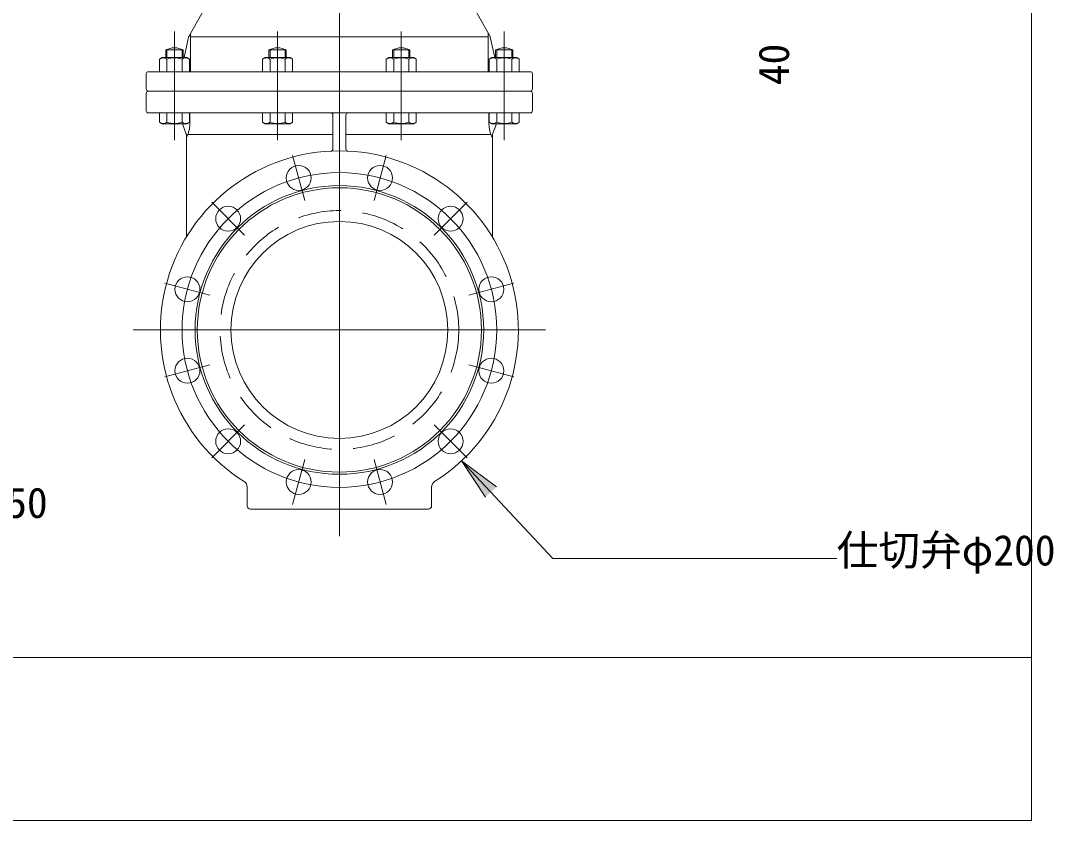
# Model space of a CAD drawing. Units: millimetres, scale not verified. Extents: x -6861 to 6881, y -3554 to 3095.
# Drawn here: x 5929 to 6881, y -705 to 32 of the extents above; entities that cross this region are included whole.
import ezdxf
from ezdxf.enums import TextEntityAlignment as Align

# ---------------------------------------------------------------- set-up
doc = ezdxf.new("R2010")
doc.units = ezdxf.units.MM
doc.header["$LTSCALE"] = 20
doc.linetypes.add('DASHED2', pattern=[3, 2, -1])
for name, color, linetype, lineweight in [('0-2_HIDEN', 7, 'DASHED2', 18), ('0-3_TEMP', 3, 'Continuous', 18), ('0-5_仕切弁', 7, 'Continuous', 18), ('0-6_寸法', 1, 'Continuous', 18), ('0-7_注釈', 1, 'Continuous', 18), ('0-8_標題', 6, 'Continuous', 18), ('0-9_枠線', 6, 'Continuous', 18)]:
    doc.layers.add(name, color=color, linetype=linetype, lineweight=lineweight)
doc.styles.add('ＭＳ ゴシック', font='')
doc.styles.get('ＭＳ ゴシック').set_extended_font_data('MS Gothic')

msp = doc.modelspace()

# ---------------------------------------------------------------- linework, layer by layer
at = {"layer": '0-2_HIDEN'}
msp.add_circle((6222.8, -253.22), 110, dxfattribs=at)
at = {"layer": '0-3_TEMP'}
for p, q in [((6222.8, -443.22), (6222.8, 311.78)), ((6070.8, -78.22), (6070.8, 21.78)), ((6165.8, -78.22), (6165.8, 21.78)), ((6279.8, -78.22), (6279.8, 21.78)), ((6374.8, -78.22), (6374.8, 21.78)), ((6179.7, -92.4), (6190.83, -133.93)), ((6265.89, -92.4), (6254.76, -133.93)), ((6105.06, -135.49), (6135.47, -165.9)), ((6340.53, -135.49), (6310.12, -165.9)), ((6061.97, -210.13), (6103.5, -221.26)), ((6383.62, -210.13), (6342.09, -221.26)), ((6412.8, -253.22), (6032.8, -253.22)), ((6061.97, -296.32), (6103.5, -285.19)), ((6383.62, -296.32), (6342.09, -285.19)), ((6105.06, -370.96), (6135.47, -340.55)), ((6340.53, -370.96), (6310.12, -340.55)), ((6179.7, -414.05), (6190.83, -372.52)), ((6265.89, -414.05), (6254.76, -372.52))]:
    msp.add_line(p, q, dxfattribs=at)
msp.add_circle((6222.8, -253.22), 145, dxfattribs=at)
at = {"layer": '0-5_仕切弁'}
for p, q in [((6155.04, 143.82), (6083.94, 17.04)), ((6290.55, 143.82), (6361.65, 17.04)), ((6085.51, -15.22), (6085.51, 19.83)), ((6360.08, -15.22), (6360.08, 19.83)), ((6079.64, -2.22), (6083.73, 16.49)), ((6360.08, 16.78), (6085.51, 16.78)), ((6365.95, -2.22), (6361.86, 16.49)), ((6062.8, 4.78), (6078.8, 4.78)), ((6062.8, 4.78), (6062.8, -2.22)), ((6063.88, 5.3), (6063.88, -2.22)), ((6077.72, 5.3), (6077.72, -2.22)), ((6078.8, 4.78), (6078.8, -2.22)), ((6157.8, 4.78), (6173.8, 4.78)), ((6157.8, 4.78), (6157.8, -2.22)), ((6158.88, 5.3), (6158.88, -2.22)), ((6172.72, 5.3), (6172.72, -2.22)), ((6173.8, 4.78), (6173.8, -2.22)), ((6271.8, 4.78), (6287.8, 4.78)), ((6271.8, 4.78), (6271.8, -2.22)), ((6272.88, 5.3), (6272.88, -2.22)), ((6286.72, 5.3), (6286.72, -2.22)), ((6287.8, 4.78), (6287.8, -2.22)), ((6366.8, 4.78), (6382.8, 4.78)), ((6366.8, 4.78), (6366.8, -2.22)), ((6367.88, 5.3), (6367.88, -2.22)), ((6381.72, 5.3), (6381.72, -2.22)), ((6382.8, 4.78), (6382.8, -2.22)), ((6059.3, -2.22), (6056.94, -3.58)), ((6056.94, -3.58), (6056.94, -15.22)), ((6059.3, -2.22), (6082.3, -2.22)), ((6063.87, -3.58), (6063.87, -15.22)), ((6077.72, -3.58), (6077.72, -15.22)), ((6082.3, -2.22), (6084.65, -3.58)), ((6084.65, -3.58), (6084.65, -15.22)), ((6154.3, -2.22), (6151.94, -3.58)), ((6151.94, -3.58), (6151.94, -15.22)), ((6154.3, -2.22), (6177.3, -2.22)), ((6158.87, -3.58), (6158.87, -15.22)), ((6172.72, -3.58), (6172.72, -15.22)), ((6177.3, -2.22), (6179.65, -3.58)), ((6179.65, -3.58), (6179.65, -15.22)), ((6268.3, -2.22), (6265.94, -3.58)), ((6265.94, -3.58), (6265.94, -15.22)), ((6268.3, -2.22), (6291.3, -2.22)), ((6272.87, -3.58), (6272.87, -15.22)), ((6286.72, -3.58), (6286.72, -15.22)), ((6291.3, -2.22), (6293.65, -3.58)), ((6293.65, -3.58), (6293.65, -15.22)), ((6363.3, -2.22), (6360.94, -3.58)), ((6360.94, -3.58), (6360.94, -15.22)), ((6363.3, -2.22), (6386.3, -2.22)), ((6367.87, -3.58), (6367.87, -15.22)), ((6381.72, -3.58), (6381.72, -15.22)), ((6386.3, -2.22), (6388.65, -3.58)), ((6388.65, -3.58), (6388.65, -15.22)), ((6044.8, -17.22), (6044.8, -31.22)), ((6398.8, -15.22), (6046.8, -15.22)), ((6400.8, -17.22), (6400.8, -31.22)), ((6044.8, -51.22), (6044.8, -35.22)), ((6398.8, -33.22), (6046.8, -33.22)), ((6400.8, -51.22), (6400.8, -35.22)), ((6398.8, -53.22), (6046.8, -53.22)), ((6056.94, -61.86), (6056.94, -53.22)), ((6063.87, -61.86), (6063.87, -53.22)), ((6077.72, -61.86), (6077.72, -53.22)), ((6084.65, -61.86), (6084.65, -53.22)), ((6084.92, -63.22), (6084.92, -53.22)), ((6151.94, -61.86), (6151.94, -53.22)), ((6158.87, -61.86), (6158.87, -53.22)), ((6172.72, -61.86), (6172.72, -53.22)), ((6179.65, -61.86), (6179.65, -53.22)), ((6216.8, -86.42), (6216.8, -55.22)), ((6228.8, -86.42), (6228.8, -55.22)), ((6265.94, -61.86), (6265.94, -53.22)), ((6272.87, -61.86), (6272.87, -53.22)), ((6286.72, -61.86), (6286.72, -53.22)), ((6293.65, -61.86), (6293.65, -53.22)), ((6360.68, -63.22), (6360.68, -53.22)), ((6360.94, -61.86), (6360.94, -53.22)), ((6367.87, -61.86), (6367.87, -53.22)), ((6381.72, -61.86), (6381.72, -53.22)), ((6388.65, -61.86), (6388.65, -53.22)), ((6059.3, -63.22), (6056.94, -61.86)), ((6059.3, -63.22), (6082.3, -63.22)), ((6078.05, -63.22), (6081.67, -72.88)), ((6082.3, -63.22), (6084.65, -61.86)), ((6154.3, -63.22), (6151.94, -61.86)), ((6154.3, -63.22), (6177.3, -63.22)), ((6177.3, -63.22), (6179.65, -61.86)), ((6268.3, -63.22), (6265.94, -61.86)), ((6268.3, -63.22), (6291.3, -63.22)), ((6291.3, -63.22), (6293.65, -61.86)), ((6363.3, -63.22), (6360.94, -61.86)), ((6363.3, -63.22), (6386.3, -63.22)), ((6367.55, -63.22), (6363.92, -72.88)), ((6386.3, -63.22), (6388.65, -61.86)), ((6081.8, -73.59), (6081.8, -167.53)), ((6216.8, -73.22), (6083.05, -73.22)), ((6228.8, -73.22), (6362.55, -73.22)), ((6363.8, -73.59), (6363.8, -167.53)), ((6137.8, -415.22), (6137.8, -398)), ((6307.8, -415.22), (6307.8, -398)), ((6140.8, -418.22), (6304.8, -418.22))]:
    msp.add_line(p, q, dxfattribs=at)
for centre, radius in [((6185.27, -113.16), 11.5), ((6260.33, -113.16), 11.5), ((6222.8, -253.22), 133), ((6222.8, -253.22), 131), ((6120.27, -150.69), 11.5), ((6325.33, -150.69), 11.5), ((6222.8, -253.22), 100), ((6082.74, -215.69), 11.5), ((6362.86, -215.69), 11.5), ((6082.74, -290.75), 11.5), ((6362.86, -290.75), 11.5), ((6120.27, -355.75), 11.5), ((6325.33, -355.75), 11.5), ((6185.27, -393.28), 11.5), ((6260.33, -393.28), 11.5)]:
    msp.add_circle(centre, radius, dxfattribs=at)
for centre, radius, start, end in [((6085.69, 16.06), 2, 150.717, 167.661), ((6359.91, 16.06), 2, 12.339, 29.283), ((6070.8, -10.22), 17, 61.928, 118.072), ((6165.8, -10.22), 17, 61.928, 118.072), ((6279.8, -10.22), 17, 61.928, 118.072), ((6374.8, -10.22), 17, 61.928, 118.072), ((6060.4, -8.65), 6.13, 55.616, 115.616), ((6070.8, -25.44), 22.93, 72.412, 107.588), ((6081.19, -8.65), 6.13, 64.384, 124.384), ((6155.4, -8.65), 6.13, 55.616, 115.616), ((6165.8, -25.44), 22.93, 72.412, 107.588), ((6176.19, -8.65), 6.13, 64.384, 124.384), ((6269.4, -8.65), 6.13, 55.616, 115.616), ((6279.8, -25.44), 22.93, 72.412, 107.588), ((6290.19, -8.65), 6.13, 64.384, 124.384), ((6364.4, -8.65), 6.13, 55.616, 115.616), ((6374.8, -25.44), 22.93, 72.412, 107.588), ((6385.19, -8.65), 6.13, 64.384, 124.384), ((6046.8, -17.22), 2, 90, 180), ((6398.8, -17.22), 2, 0, 90), ((6046.8, -31.22), 2, 180, 270), ((6046.8, -35.22), 2, 90, 180), ((6398.8, -31.22), 2, 270, 0), ((6398.8, -35.22), 2, 0, 90), ((6046.8, -51.22), 2, 180, 270), ((6214.8, -55.22), 2, 0, 90), ((6230.8, -55.22), 2, 90, 180), ((6398.8, -51.22), 2, 270, 0), ((6060.4, -56.8), 6.13, 244.384, 304.384), ((6070.8, -40.01), 22.93, 252.412, 287.588), ((6081.19, -56.8), 6.13, 235.616, 295.616), ((6057.23, -63.22), 27.69, 332.538, 0), ((6155.4, -56.8), 6.13, 244.384, 304.384), ((6165.8, -40.01), 22.93, 252.412, 287.588), ((6176.19, -56.8), 6.13, 235.616, 295.616), ((6269.4, -56.8), 6.13, 244.384, 304.384), ((6279.8, -40.01), 22.93, 252.412, 287.588), ((6290.19, -56.8), 6.13, 235.616, 295.616), ((6388.36, -63.22), 27.69, 180, 207.462), ((6364.4, -56.8), 6.13, 244.384, 304.384), ((6374.8, -40.01), 22.93, 252.412, 287.588), ((6385.19, -56.8), 6.13, 235.616, 295.616), ((6079.8, -73.59), 2, 0, 20.556), ((6365.8, -73.59), 2, 159.444, 180), ((6222.8, -253.22), 165, 302.152, 237.848), ((6214.8, -86.42), 2, 272.746, 0), ((6230.8, -86.42), 2, 180, 267.254), ((6131.8, -398), 6, 0, 57.848), ((6313.8, -398), 6, 122.152, 180), ((6140.8, -415.22), 3, 180, 270), ((6304.8, -415.22), 3, 270, 0)]:
    msp.add_arc(centre, radius, start, end, dxfattribs=at)
at = {"layer": '0-7_注釈'}
for p, q in [((6335.51, -373.73), (6419.65, -463.68)), ((6335.51, -373.73), (6367.49, -397.75)), ((6335.51, -373.73), (6357.35, -407.24)), ((6419.65, -463.68), (6681.24, -463.68))]:
    msp.add_line(p, q, dxfattribs=at)
at = {"layer": '0-7_注釈', "color": 20}
msp.add_solid([(6367.49, -397.75), (6357.35, -407.24), (6335.51, -373.73)], dxfattribs=at)
at = {"layer": '0-8_標題'}
msp.add_line((1260.93, -555.04), (6860.93, -555.04), dxfattribs=at)
at = {"layer": '0-9_枠線'}
for p in [(6860.93, 3094.96), (1260.93, -705.04)]:
    msp.add_line(p, (6860.93, -705.04), dxfattribs=at)

# ---------------------------------------------------------------- texts
at = {"layer": '0-6_寸法', "style": 'ＭＳ ゴシック'}
msp.add_text('40', height=28.15, rotation=90, dxfattribs=at).set_placement((6645.78, -27.71), align=Align.BOTTOM_LEFT)
at = {"layer": '0-7_注釈', "style": 'ＭＳ ゴシック'}
for s, p in [('仕切弁φ150', (5752.16, -434.92)), ('仕切弁φ200', (6681.24, -478.68))]:
    msp.add_text(s, height=28.15, dxfattribs=at).set_placement(p, align=Align.BOTTOM_LEFT)

doc.saveas('drawing.dxf')
